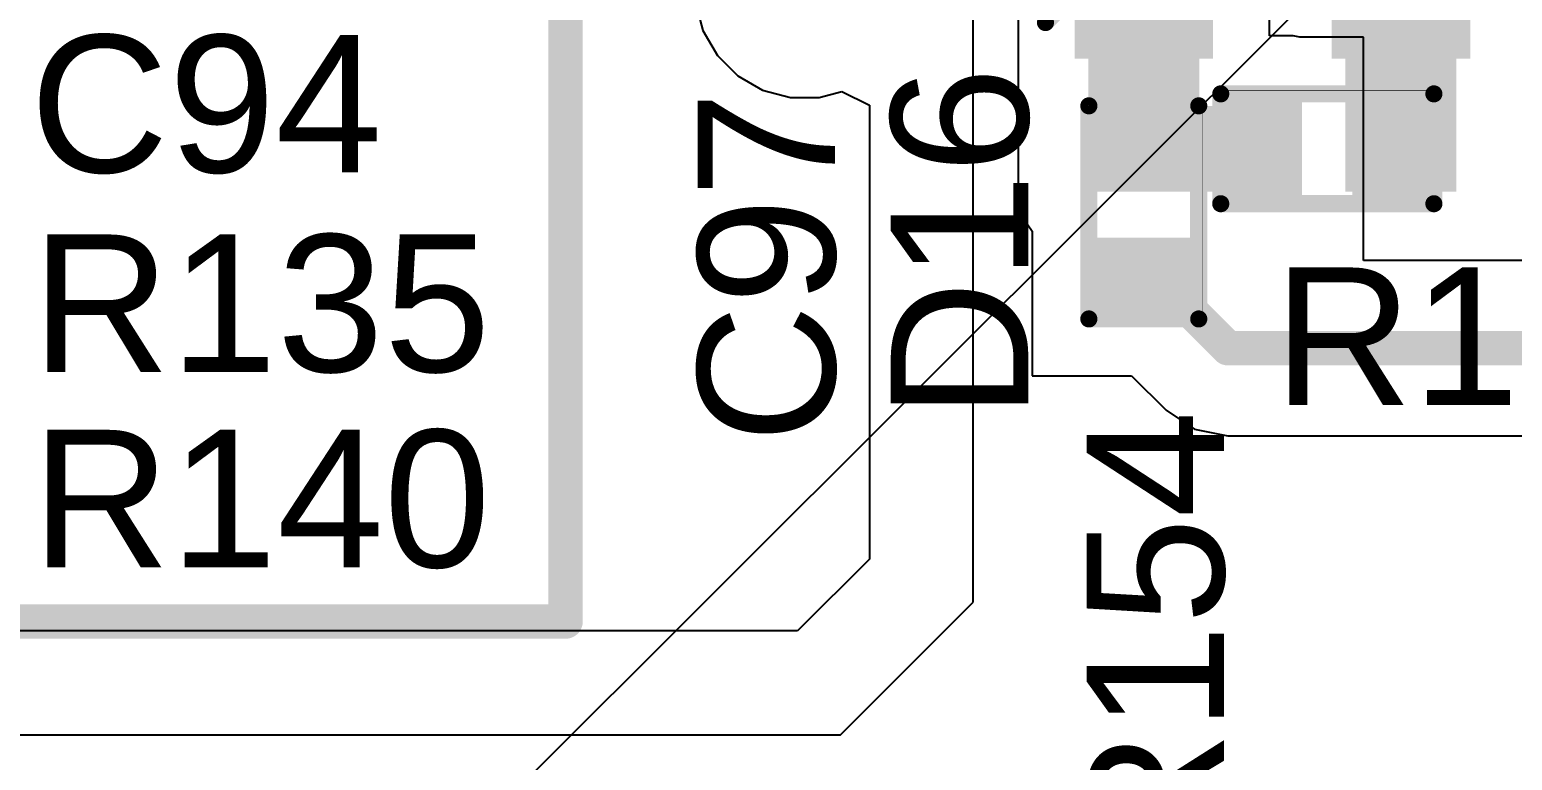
# Model space of a CAD drawing. Header units: inches. Extents: x -3 to 5437, y -3 to 5435.
# Drawn here: x 72.14 to 83.09, y 78.93 to 84.33 of the extents above; entities that cross this region are included whole.
import ezdxf

# ---------------------------------------------------------------- set-up
doc = ezdxf.new("R2010")
doc.units = ezdxf.units.IN
for name, color, linetype in [('Bottom Solder', 6, 'Continuous'), ('PWR', 76, 'Continuous'), ('Top Layer', 1, 'Continuous'), ('Top Overlay', 2, 'Continuous'), ('Top Paste', 8, 'Continuous'), ('Top Solder', 216, 'Continuous')]:
    doc.layers.add(name, color=color, linetype=linetype)
doc.styles.add('Arial', font='', dxfattribs={"height": 0.2})
doc.styles.get('Arial').set_extended_font_data('Arial')

# ---------------------------------------------------------------- blocks, each defined once
blk = doc.blocks.new('R___0402_74')
at = {"layer": 'Top Layer'}
for points in [[(-0.699, -0.318), (-0.699, 0.318), (-0.241, 0.318), (-0.241, -0.318)], [(0.241, -0.318), (0.241, 0.318), (0.699, 0.318), (0.699, -0.318)]]:
    blk.add_hatch(color=1, dxfattribs=at).paths.add_polyline_path(points)
at = {"layer": 'Top Paste'}
for points in [[(-0.699, -0.318), (-0.699, 0.318), (-0.241, 0.318), (-0.241, -0.318)], [(0.241, -0.318), (0.241, 0.318), (0.699, 0.318), (0.699, -0.318)]]:
    blk.add_hatch(color=8, dxfattribs=at).paths.add_polyline_path(points)
at = {"layer": 'Top Solder'}
for points in [[(-0.754, -0.373), (-0.754, 0.373), (-0.186, 0.373), (-0.186, -0.373)], [(0.186, -0.373), (0.186, 0.373), (0.754, 0.373), (0.754, -0.373)]]:
    blk.add_hatch(color=216, dxfattribs=at).paths.add_polyline_path(points)
at = {"layer": 'Top Overlay'}
for points in [[(-0.787, 0.406, 0.127, 0.127, 0), (-0.787, -0.406, 0.127, 0.127, 0)], [(0.787, 0.406, 0.127, 0.127, 0), (-0.787, 0.406, 0.127, 0.127, 0)], [(0.787, 0.406, 0.127, 0.127, 0), (0.787, -0.406, 0.127, 0.127, 0)], [(0.787, -0.406, 0.127, 0.127, 0), (-0.787, -0.406, 0.127, 0.127, 0)], [(0.813, -0.432, 0.00323, 0.00323, 0), (-0.813, -0.432, 0.00323, 0.00323, 0)]]:
    blk.add_lwpolyline(points, format="xyseb", dxfattribs=at)
for points in [[(-0.819, 0.406, 0.0635, 0.0635, 1), (-0.756, 0.406, 0.0635, 0.0635, 1)], [(-0.819, 0.406, 0.0635, 0.0635, 1), (-0.756, 0.406, 0.0635, 0.0635, 1)], [(0.756, 0.406, 0.0635, 0.0635, 1), (0.819, 0.406, 0.0635, 0.0635, 1)], [(0.756, 0.406, 0.0635, 0.0635, 1), (0.819, 0.406, 0.0635, 0.0635, 1)], [(-0.819, -0.406, 0.0635, 0.0635, 1), (-0.756, -0.406, 0.0635, 0.0635, 1)], [(-0.819, -0.406, 0.0635, 0.0635, 1), (-0.756, -0.406, 0.0635, 0.0635, 1)], [(-0.814, -0.432, 0.00161, 0.00161, 1), (-0.812, -0.432, 0.00161, 0.00161, 1)], [(0.756, -0.406, 0.0635, 0.0635, 1), (0.819, -0.406, 0.0635, 0.0635, 1)], [(0.756, -0.406, 0.0635, 0.0635, 1), (0.819, -0.406, 0.0635, 0.0635, 1)], [(0.812, -0.432, 0.00161, 0.00161, 1), (0.814, -0.432, 0.00161, 0.00161, 1)]]:
    blk.add_lwpolyline(points, format="xyseb", close=True, dxfattribs=at)
blk = doc.blocks.new('R___0402_75')
at = {"layer": 'Top Layer'}
for points in [[(-0.699, -0.318), (-0.699, 0.318), (-0.241, 0.318), (-0.241, -0.318)], [(0.241, -0.318), (0.241, 0.318), (0.699, 0.318), (0.699, -0.318)]]:
    blk.add_hatch(color=1, dxfattribs=at).paths.add_polyline_path(points)
at = {"layer": 'Top Paste'}
for points in [[(-0.699, -0.318), (-0.699, 0.318), (-0.241, 0.318), (-0.241, -0.318)], [(0.241, -0.318), (0.241, 0.318), (0.699, 0.318), (0.699, -0.318)]]:
    blk.add_hatch(color=8, dxfattribs=at).paths.add_polyline_path(points)
at = {"layer": 'Top Solder'}
for points in [[(-0.754, -0.373), (-0.754, 0.373), (-0.186, 0.373), (-0.186, -0.373)], [(0.186, -0.373), (0.186, 0.373), (0.754, 0.373), (0.754, -0.373)]]:
    blk.add_hatch(color=216, dxfattribs=at).paths.add_polyline_path(points)
at = {"layer": 'Top Overlay'}
for points in [[(-0.787, 0.406, 0.127, 0.127, 0), (-0.787, -0.406, 0.127, 0.127, 0)], [(-0.787, 0.406, 0.127, 0.127, 0), (0.787, 0.406, 0.127, 0.127, 0)], [(0.787, 0.406, 0.127, 0.127, 0), (0.787, -0.406, 0.127, 0.127, 0)], [(-0.787, -0.406, 0.127, 0.127, 0), (0.787, -0.406, 0.127, 0.127, 0)], [(-0.813, -0.432, 0.00323, 0.00323, 0), (0.813, -0.432, 0.00323, 0.00323, 0)]]:
    blk.add_lwpolyline(points, format="xyseb", dxfattribs=at)
for points in [[(-0.819, 0.406, 0.0635, 0.0635, 1), (-0.756, 0.406, 0.0635, 0.0635, 1)], [(-0.819, 0.406, 0.0635, 0.0635, 1), (-0.756, 0.406, 0.0635, 0.0635, 1)], [(0.756, 0.406, 0.0635, 0.0635, 1), (0.819, 0.406, 0.0635, 0.0635, 1)], [(0.756, 0.406, 0.0635, 0.0635, 1), (0.819, 0.406, 0.0635, 0.0635, 1)], [(-0.819, -0.406, 0.0635, 0.0635, 1), (-0.756, -0.406, 0.0635, 0.0635, 1)], [(-0.819, -0.406, 0.0635, 0.0635, 1), (-0.756, -0.406, 0.0635, 0.0635, 1)], [(-0.814, -0.432, 0.00161, 0.00161, 1), (-0.812, -0.432, 0.00161, 0.00161, 1)], [(0.756, -0.406, 0.0635, 0.0635, 1), (0.819, -0.406, 0.0635, 0.0635, 1)], [(0.756, -0.406, 0.0635, 0.0635, 1), (0.819, -0.406, 0.0635, 0.0635, 1)], [(0.812, -0.432, 0.00161, 0.00161, 1), (0.814, -0.432, 0.00161, 0.00161, 1)]]:
    blk.add_lwpolyline(points, format="xyseb", close=True, dxfattribs=at)
blk = doc.blocks.new('SOT_23_80')
at = {"layer": 'Top Layer'}
for points in [[(-0.41, 1.46), (0.41, 1.46), (0.41, 0.54), (-0.41, 0.54)], [(-1.36, -0.54), (-0.54, -0.54), (-0.54, -1.46), (-1.36, -1.46)], [(0.54, -0.54), (1.36, -0.54), (1.36, -1.46), (0.54, -1.46)]]:
    blk.add_hatch(color=1, dxfattribs=at).paths.add_polyline_path(points)
at = {"layer": 'Top Paste'}
for points in [[(-0.41, 1.46), (0.41, 1.46), (0.41, 0.54), (-0.41, 0.54)], [(-1.36, -0.54), (-0.54, -0.54), (-0.54, -1.46), (-1.36, -1.46)], [(0.54, -0.54), (1.36, -0.54), (1.36, -1.46), (0.54, -1.46)]]:
    blk.add_hatch(color=8, dxfattribs=at).paths.add_polyline_path(points)
at = {"layer": 'Top Solder'}
for points in [[(-0.512, 1.562), (0.512, 1.562), (0.512, 0.438), (-0.512, 0.438)], [(-1.462, -0.438), (-0.438, -0.438), (-0.438, -1.562), (-1.462, -1.562)], [(0.438, -0.438), (1.462, -0.438), (1.462, -1.562), (0.438, -1.562)]]:
    blk.add_hatch(color=216, dxfattribs=at).paths.add_polyline_path(points)
at = {"layer": 'Top Overlay'}
for points in [[(-1.549, -0.584, 0.127, 0.127, 0), (-1.549, 0.813, 0.127, 0.127, 0)], [(-1.549, 0.813, 0.127, 0.127, 0), (-0.559, 0.813, 0.127, 0.127, 0)], [(0.559, 0.813, 0.127, 0.127, 0), (1.549, 0.813, 0.127, 0.127, 0)], [(1.549, -0.584, 0.127, 0.127, 0), (1.549, 0.813, 0.127, 0.127, 0)], [(-0.33, -0.787, 0.127, 0.127, 0), (0.33, -0.787, 0.127, 0.127, 0)], [(-1.676, -1.041, 0.127, 0.127, 0), (-1.549, -1.168, 0.127, 0.127, 0)], [(-1.676, -1.295, 0.127, 0.127, 0), (-1.676, -1.041, 0.127, 0.127, 0)], [(-1.676, -1.295, 0.127, 0.127, 0), (-1.549, -1.168, 0.127, 0.127, 0)]]:
    blk.add_lwpolyline(points, format="xyseb", dxfattribs=at)
for points in [[(-1.581, 0.813, 0.0635, 0.0635, 1), (-1.518, 0.813, 0.0635, 0.0635, 1)], [(-1.581, 0.813, 0.0635, 0.0635, 1), (-1.518, 0.813, 0.0635, 0.0635, 1)], [(-0.591, 0.813, 0.0635, 0.0635, 1), (-0.527, 0.813, 0.0635, 0.0635, 1)], [(0.527, 0.813, 0.0635, 0.0635, 1), (0.591, 0.813, 0.0635, 0.0635, 1)], [(1.518, 0.813, 0.0635, 0.0635, 1), (1.581, 0.813, 0.0635, 0.0635, 1)], [(1.518, 0.813, 0.0635, 0.0635, 1), (1.581, 0.813, 0.0635, 0.0635, 1)], [(-1.581, -0.584, 0.0635, 0.0635, 1), (-1.518, -0.584, 0.0635, 0.0635, 1)], [(1.518, -0.584, 0.0635, 0.0635, 1), (1.581, -0.584, 0.0635, 0.0635, 1)], [(-0.362, -0.787, 0.0635, 0.0635, 1), (-0.298, -0.787, 0.0635, 0.0635, 1)], [(0.298, -0.787, 0.0635, 0.0635, 1), (0.362, -0.787, 0.0635, 0.0635, 1)], [(-1.708, -1.041, 0.0635, 0.0635, 1), (-1.645, -1.041, 0.0635, 0.0635, 1)], [(-1.708, -1.041, 0.0635, 0.0635, 1), (-1.645, -1.041, 0.0635, 0.0635, 1)], [(-1.581, -1.168, 0.0635, 0.0635, 1), (-1.518, -1.168, 0.0635, 0.0635, 1)], [(-1.581, -1.168, 0.0635, 0.0635, 1), (-1.518, -1.168, 0.0635, 0.0635, 1)], [(-1.708, -1.295, 0.0635, 0.0635, 1), (-1.645, -1.295, 0.0635, 0.0635, 1)], [(-1.708, -1.295, 0.0635, 0.0635, 1), (-1.645, -1.295, 0.0635, 0.0635, 1)]]:
    blk.add_lwpolyline(points, format="xyseb", close=True, dxfattribs=at)

msp = doc.modelspace()

# ---------------------------------------------------------------- hatches: boundary and pattern name
at = {"layer": 'Top Layer'}
for points in [[(79.961, 83.224), (80.781, 83.224), (80.781, 85.141), (79.961, 85.141)], [(81.861, 83.135), (82.681, 83.135), (82.681, 85.141), (81.861, 85.141)], [(79.961, 83.135), (81.474, 83.135), (81.474, 83.77), (79.961, 83.77)]]:
    msp.add_hatch(color=1, dxfattribs=at).paths.add_polyline_path(points)

# ---------------------------------------------------------------- linework, layer by layer
at = {"layer": 'Bottom Solder'}
msp.add_line((0.338, 3.382), (5436.901, 5435.166), dxfattribs=at)
at = {"layer": 'PWR'}
for p, q in [((77.058, 84.533), (77.113, 84.328)), ((79.111, 80.102), (79.111, 84.42)), ((77.113, 84.328), (77.22, 84.143)), ((77.22, 84.143), (77.37, 83.993)), ((77.37, 83.993), (77.554, 83.887)), ((77.554, 83.887), (77.76, 83.832)), ((77.76, 83.832), (77.973, 83.832)), ((77.973, 83.832), (78.139, 83.876)), ((78.139, 83.876), (78.343, 83.776)), ((78.343, 83.776), (78.343, 80.42)), ((78.343, 80.42), (77.812, 79.89)), ((78.13, 79.121), (79.111, 80.102)), ((77.812, 79.89), (61.743, 79.89)), ((61.743, 79.121), (78.13, 79.121))]:
    msp.add_line(p, q, dxfattribs=at)
at = {"layer": 'Top Layer'}
for p, q in [((79.443, 85.141), (79.443, 83.77)), ((81.299, 84.288), (81.299, 85.141)), ((81.474, 84.288), (81.299, 84.288)), ((81.524, 84.278), (81.474, 84.288)), ((81.994, 84.278), (81.524, 84.278)), ((81.994, 82.627), (81.994, 84.278)), ((79.443, 83.77), (79.443, 83.135)), ((79.443, 83.135), (79.482, 82.937)), ((79.482, 82.937), (79.545, 82.843)), ((79.545, 82.843), (79.545, 81.776)), ((82.121, 82.627), (81.994, 82.627)), ((86.694, 82.627), (82.121, 82.627)), ((79.545, 81.776), (80.28, 81.776)), ((80.28, 81.776), (80.535, 81.522)), ((80.535, 81.522), (80.745, 81.381)), ((80.745, 81.381), (80.993, 81.332)), ((80.993, 81.332), (92.683, 81.332))]:
    msp.add_line(p, q, dxfattribs=at)
for points in [[(80.371, 82.513, 0.254, 0.254, 0), (80.459, 82.513, 0.254, 0.254, 0)], [(80.459, 82.513, 0.254, 0.254, 0), (80.993, 81.979, 0.254, 0.254, 0)], [(80.993, 81.979, 0.254, 0.254, 0), (92.683, 81.979, 0.254, 0.254, 0)]]:
    msp.add_lwpolyline(points, format="xyseb", dxfattribs=at)
for points in [[(80.307, 82.513, 0.127, 0.127, 1), (80.434, 82.513, 0.127, 0.127, 1)], [(80.396, 82.513, 0.127, 0.127, 1), (80.523, 82.513, 0.127, 0.127, 1)], [(80.396, 82.513, 0.127, 0.127, 1), (80.523, 82.513, 0.127, 0.127, 1)], [(80.929, 81.979, 0.127, 0.127, 1), (81.056, 81.979, 0.127, 0.127, 1)], [(80.929, 81.979, 0.127, 0.127, 1), (81.056, 81.979, 0.127, 0.127, 1)]]:
    msp.add_lwpolyline(points, format="xyseb", close=True, dxfattribs=at)
at = {"layer": 'Top Overlay'}
for points in [[(76.098, 79.959, 0.254, 0.254, 0), (76.098, 84.76, 0.254, 0.254, 0)], [(71.806, 79.959, 0.254, 0.254, 0), (76.098, 79.959, 0.254, 0.254, 0)]]:
    msp.add_lwpolyline(points, format="xyseb", dxfattribs=at)
msp.add_lwpolyline([(76.035, 79.959, 0.127, 0.127, 1), (76.162, 79.959, 0.127, 0.127, 1)], format="xyseb", close=True, dxfattribs=at)
msp.add_lwpolyline([(76.035, 79.959, 0.127, 0.127, 1), (76.162, 79.959, 0.127, 0.127, 1)], format="xyseb", close=True, dxfattribs=at)
at = {"layer": 'Top Solder'}
msp.add_line((0.338, 3.382), (5436.901, 5435.166), dxfattribs=at)

# ---------------------------------------------------------------- block references
msp.add_blockref('SOT_23_80', (81.321, 85.681))
for name, p, rotation in [('R___0402_74', (81.727, 83.453), 180), ('R___0402_75', (80.371, 82.983), 90)]:
    msp.add_blockref(name, p, dxfattribs=dict(rotation=rotation))

# ---------------------------------------------------------------- texts
at = {"layer": 'Top Overlay', "style": 'Arial'}
for s, p in [('C94', (72.14, 83.278)), ('R135', (72.152, 81.804)), ('R155', (81.331, 81.56)), ('R140', (72.152, 80.36))]:
    msp.add_text(s, height=1.016, dxfattribs=at).set_placement(p)
for s, p in [('D16', (79.517, 81.455)), ('C97', (78.09, 81.277)), ('R154', (80.964, 78.124))]:
    msp.add_text(s, height=1.016, rotation=90, dxfattribs=at).set_placement(p)

doc.saveas('drawing.dxf')
